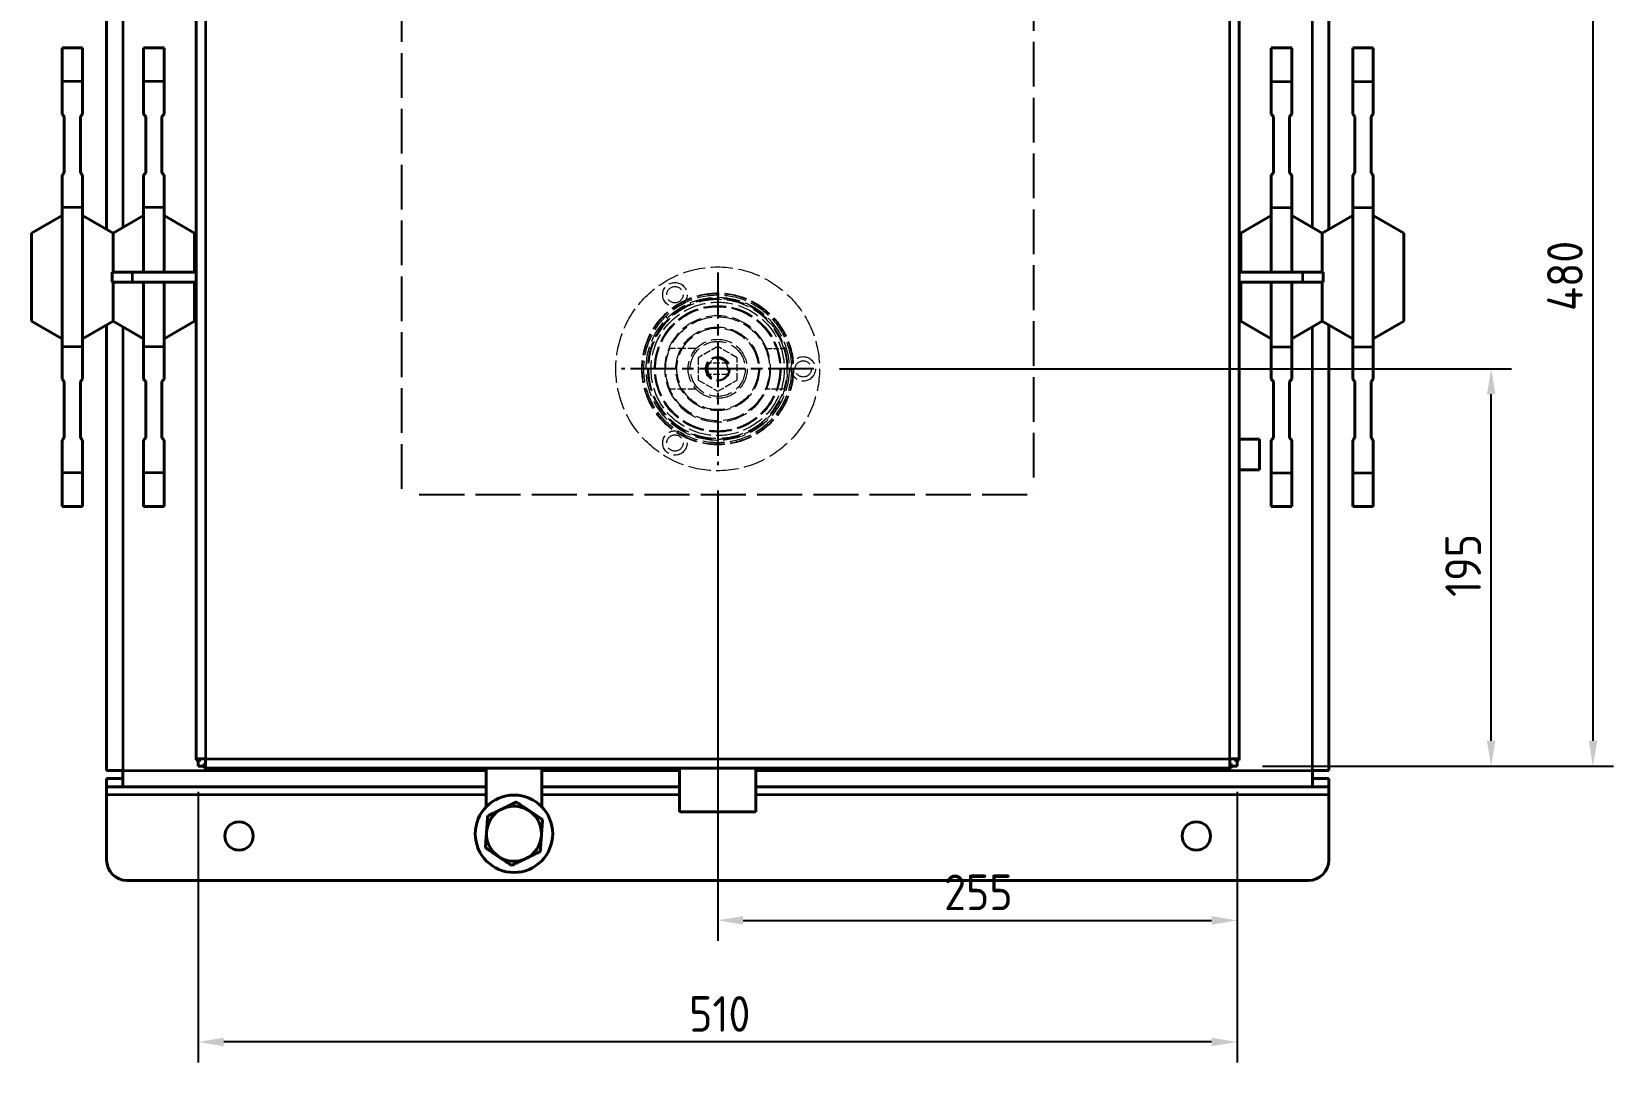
# Model space of a CAD drawing. Header units: millimetres. Extents: x 0 to 4205, y 0 to 2970.
# Drawn here: x 505 to 1281, y 2092 to 2597 of the extents above; entities that cross this region are included whole.
import ezdxf

# ---------------------------------------------------------------- set-up
doc = ezdxf.new("R2010")
doc.units = ezdxf.units.MM
doc.header["$LTSCALE"] = 5
doc.linetypes.add('CHAIN', pattern=[0.3543, 0.2362, -0.0295, 0.0591, -0.0295])
doc.linetypes.add('DASHED', pattern=[0.2067, 0.1654, -0.0413])
for name, color, linetype, lineweight in [('가려진 것(ISO)', 2, 'DASHED', 18), ('가려진 좁은 것(ISO)', 2, 'DASHED', 18), ('가시적인 것(ISO)', 3, 'Continuous', 40), ('가시적인 좁은 것(ISO)', 3, 'Continuous', 35), ('스케치 형상(ISO)', 3, 'Continuous', 25), ('중심 표식(ISO)', 1, 'Continuous', 25), ('치수(ISO)', 2, 'Continuous', 25)]:
    doc.layers.add(name, color=color, linetype=linetype, lineweight=lineweight)
doc.styles.add('치수 텍스트_PSTEK_POSCO', font='isocp.shx')
doc.dimstyles.new('치수_PSTEK_POSCO', dxfattribs={"dimscale": 5, "dimtxt": 3.5, "dimasz": 2.5, "dimexe": 2, "dimexo": 2.5, "dimgap": 1, "dimtad": 1, "dimrnd": 1e-08, "dimdsep": 46, "dimtxsty": '치수 텍스트_PSTEK_POSCO', "dimcen": 0.09, "dimdle": 10, "dimclrd": 7, "dimclre": 7, "dimclrt": 2, "dimadec": 1, "dimazin": 2, "dimtfac": 1, "dimtmove": 0, "dimatfit": 3, "dimfxl": 0, "dimtolj": 1, "dimlwd": -1, "dimlwe": -1, "dimarcsym": 0})

# ---------------------------------------------------------------- blocks, each defined once
blk = doc.blocks.new('*D40')
at = {"layer": 'Defpoints', "color": 0}
for p in [(841.59, 2384.57), (1096.59, 2236.82), (1096.59, 2161.23)]:
    blk.add_point(p, dxfattribs=at)
at = {"layer": '치수(ISO)', "color": 7}
for p, q in [((841.59, 2372.07), (841.59, 2151.23)), ((1096.59, 2224.32), (1096.59, 2151.23)), ((854.09, 2161.23), (1084.09, 2161.23))]:
    blk.add_line(p, q, dxfattribs=at)
for points in [[(854.09, 2163.31), (854.09, 2159.14), (841.59, 2161.23)], [(1084.09, 2163.31), (1084.09, 2159.14), (1096.59, 2161.23)]]:
    blk.add_solid(points, dxfattribs=at)
at = {"layer": '치수(ISO)', "color": 2, "insert": (952.75, 2174.98), "char_height": 17.5, "attachment_point": 4, "style": '치수 텍스트_PSTEK_POSCO'}
blk.add_mtext('\\A1;255', dxfattribs=at)
blk = doc.blocks.new('*D41')
at = {"layer": 'Defpoints', "color": 0}
for p in [(888.84, 2431.82), (1221.33, 2431.82), (1096.59, 2236.82)]:
    blk.add_point(p, dxfattribs=at)
at = {"layer": '치수(ISO)', "color": 7}
for p, q in [((901.34, 2431.82), (1231.33, 2431.82)), ((1221.33, 2249.32), (1221.33, 2419.32)), ((1109.09, 2236.82), (1231.33, 2236.82))]:
    blk.add_line(p, q, dxfattribs=at)
for points in [[(1219.24, 2419.32), (1223.41, 2419.32), (1221.33, 2431.82)], [(1219.24, 2249.32), (1223.41, 2249.32), (1221.33, 2236.82)]]:
    blk.add_solid(points, dxfattribs=at)
at = {"layer": '치수(ISO)', "color": 2, "insert": (1207.58, 2319.92), "char_height": 17.5, "attachment_point": 4, "rotation": 90, "style": '치수 텍스트_PSTEK_POSCO'}
blk.add_mtext('\\A1;195', dxfattribs=at)
blk = doc.blocks.new('*D45')
at = {"layer": 'Defpoints', "color": 0}
for p in [(586.59, 2236.82), (1096.59, 2236.82), (586.59, 2101.56)]:
    blk.add_point(p, dxfattribs=at)
at = {"layer": '치수(ISO)', "color": 7}
for p, q in [((586.59, 2224.32), (586.59, 2091.56)), ((1096.59, 2224.32), (1096.59, 2091.56)), ((1084.09, 2101.56), (599.09, 2101.56))]:
    blk.add_line(p, q, dxfattribs=at)
for points in [[(599.09, 2103.64), (599.09, 2099.47), (586.59, 2101.56)], [(1084.09, 2103.64), (1084.09, 2099.47), (1096.59, 2101.56)]]:
    blk.add_solid(points, dxfattribs=at)
at = {"layer": '치수(ISO)', "color": 2, "insert": (827.58, 2115.31), "char_height": 17.5, "attachment_point": 4, "style": '치수 텍스트_PSTEK_POSCO'}
blk.add_mtext('\\A1;510', dxfattribs=at)
blk = doc.blocks.new('*D46')
at = {"layer": 'Defpoints', "color": 0}
for p in [(1096.59, 2716.82), (1096.59, 2236.82), (1271.31, 2236.82)]:
    blk.add_point(p, dxfattribs=at)
at = {"layer": '치수(ISO)', "color": 7}
for p, q in [((1109.09, 2716.82), (1281.31, 2716.82)), ((1271.31, 2704.32), (1271.31, 2249.32)), ((1109.09, 2236.82), (1281.31, 2236.82))]:
    blk.add_line(p, q, dxfattribs=at)
for points in [[(1269.23, 2704.32), (1273.4, 2704.32), (1271.31, 2716.82)], [(1269.23, 2249.32), (1273.4, 2249.32), (1271.31, 2236.82)]]:
    blk.add_solid(points, dxfattribs=at)
at = {"layer": '치수(ISO)', "color": 2, "insert": (1257.56, 2460.18), "char_height": 17.5, "attachment_point": 4, "rotation": 90, "style": '치수 텍스트_PSTEK_POSCO'}
blk.add_mtext('\\A1;480', dxfattribs=at)

msp = doc.modelspace()

# ---------------------------------------------------------------- linework, layer by layer
at = {"layer": '가려진 것(ISO)', "ltscale": 4.935886}
for p, q in [((831.088, 2441.816), (818.131, 2441.816)), ((831.088, 2421.816), (818.131, 2421.816))]:
    msp.add_line(p, q, dxfattribs=at)
at = {"layer": '가려진 것(ISO)', "ltscale": 4.178673}
for p, q in [((841.588, 2442.786), (832.088, 2437.301)), ((851.088, 2437.301), (841.588, 2442.786)), ((832.088, 2437.301), (832.088, 2426.331)), ((851.088, 2426.331), (851.088, 2437.301)), ((832.088, 2426.331), (841.588, 2420.846)), ((841.588, 2420.846), (851.088, 2426.331))]:
    msp.add_line(p, q, dxfattribs=at)
at = {"layer": '가려진 것(ISO)', "ltscale": 3.236419}
for p, q in [((865.588, 2441.816), (874.084, 2441.816)), ((874.084, 2421.816), (865.588, 2421.816))]:
    msp.add_line(p, q, dxfattribs=at)
at = {"layer": '가려진 것(ISO)', "ltscale": 4.062757}
for p, q in [((846.921, 2434.566), (836.256, 2434.566)), ((846.921, 2429.066), (836.256, 2429.066))]:
    msp.add_line(p, q, dxfattribs=at)
at = {"layer": '가려진 것(ISO)', "ltscale": 13.216351}
msp.add_circle((841.588, 2431.816), 50, dxfattribs=at)
at = {"layer": '가려진 것(ISO)', "ltscale": 12.159042}
for centre, radius in [((820.588, 2468.189), 6), ((820.588, 2468.189), 4), ((841.588, 2431.816), 6), ((883.588, 2431.816), 6), ((883.588, 2431.816), 4), ((820.588, 2395.443), 6), ((820.588, 2395.443), 4)]:
    msp.add_circle(centre, radius, dxfattribs=at)
at = {"layer": '가려진 것(ISO)', "ltscale": 13.321304}
msp.add_circle((841.588, 2431.816), 37.25, dxfattribs=at)
at = {"layer": '가려진 것(ISO)', "ltscale": 13.231899}
msp.add_circle((841.588, 2431.816), 37, dxfattribs=at)
at = {"layer": '가려진 것(ISO)', "ltscale": 12.966317}
msp.add_circle((841.588, 2431.816), 36.257, dxfattribs=at)
at = {"layer": '가려진 것(ISO)', "ltscale": 13.264874}
msp.add_circle((841.588, 2431.816), 32.728, dxfattribs=at)
at = {"layer": '가려진 것(ISO)', "ltscale": 13.461798}
msp.add_circle((841.588, 2431.816), 31, dxfattribs=at)
at = {"layer": '가려진 것(ISO)', "ltscale": 13.244672}
msp.add_circle((841.588, 2431.816), 30.5, dxfattribs=at)
at = {"layer": '가려진 것(ISO)', "ltscale": 12.918983}
msp.add_circle((841.588, 2431.816), 25.5, dxfattribs=at)
at = {"layer": '가려진 것(ISO)', "ltscale": 12.463018}
msp.add_circle((841.588, 2431.816), 20.5, dxfattribs=at)
at = {"layer": '가려진 것(ISO)', "ltscale": 13.510047}
msp.add_circle((841.588, 2431.816), 20, dxfattribs=at)
at = {"layer": '가려진 것(ISO)', "ltscale": 12.593294}
msp.add_circle((841.588, 2431.816), 14.5, dxfattribs=at)
at = {"layer": '가려진 것(ISO)', "ltscale": 13.678923}
msp.add_circle((841.588, 2431.816), 13.5, dxfattribs=at)
at = {"layer": '가려진 것(ISO)', "ltscale": 11.145789}
msp.add_circle((841.588, 2431.816), 5.5, dxfattribs=at)
at = {"layer": '가려진 것(ISO)', "ltscale": 13.361539}
msp.add_arc((841.588, 2431.816), 34, 17.104635, 342.895365, dxfattribs=at)
at = {"layer": '가려진 것(ISO)', "ltscale": 12.563987}
msp.add_arc((841.588, 2431.816), 26, 22.619865, 337.380135, dxfattribs=at)
at = {"layer": '가려진 것(ISO)', "ltscale": 11.285111}
msp.add_arc((841.588, 2431.816), 4.95, 350, 260, dxfattribs=at)
at = {"layer": '가려진 것(ISO)', "ltscale": 15.347257}
msp.add_open_spline([(865.588, 2421.816), (865.633, 2421.919), (865.7, 2422.073), (866.089, 2423.097), (866.359, 2423.864), (866.857, 2425.625), (867.118, 2426.741), (867.486, 2429.201), (867.588, 2430.547), (867.588, 2433.086), (867.486, 2434.431), (867.118, 2436.891), (866.857, 2438.007), (866.359, 2439.768), (866.089, 2440.535), (865.7, 2441.559), (865.633, 2441.713), (865.588, 2441.816)], degree=3, knots=[-3.0478635, -3.0478635, -3.0478635, -3.0478635, -2.6667178, -2.6667178, -2.2855722, -2.2855722, -1.904752, -1.904752, -1.5239317, -1.5239317, -1.1431115, -1.1431115, -0.7622913, -0.7622913, -0.3811457, -0.3811457, 0, 0, 0, 0], dxfattribs=at)
at = {"layer": '가려진 것(ISO)', "ltscale": 15.282051}
msp.add_open_spline([(874.084, 2441.816), (874.117, 2441.714), (874.166, 2441.562), (874.454, 2440.539), (874.657, 2439.771), (875.033, 2438.004), (875.231, 2436.884), (875.511, 2434.422), (875.588, 2433.08), (875.588, 2430.553), (875.511, 2429.21), (875.231, 2426.748), (875.033, 2425.629), (874.657, 2423.861), (874.454, 2423.093), (874.166, 2422.07), (874.117, 2421.918), (874.084, 2421.816)], degree=3, knots=[0, 0, 0, 0, 0.3791699, 0.3791699, 0.7583399, 0.7583399, 1.1374058, 1.1374058, 1.5164718, 1.5164718, 1.8955377, 1.8955377, 2.2746037, 2.2746037, 2.6537736, 2.6537736, 3.0329435, 3.0329435, 3.0329435, 3.0329435], dxfattribs=at)
at = {"layer": '가려진 좁은 것(ISO)', "ltscale": 1.371466}
for p, q in [((815.93, 2457.433), (817.202, 2456.162)), ((805.331, 2431.787), (807.129, 2431.788))]:
    msp.add_line(p, q, dxfattribs=at)
at = {"layer": '가려진 좁은 것(ISO)', "ltscale": 13.34145}
msp.add_circle((841.588, 2431.816), 35.112, dxfattribs=at)
at = {"layer": '가려진 좁은 것(ISO)', "ltscale": 13.093262}
msp.add_open_spline([(807.129, 2431.788), (807.127, 2434.327), (807.407, 2436.873), (808.459, 2441.557), (809.166, 2443.697), (811.379, 2448.711), (813.144, 2451.542), (816.034, 2454.963), (816.851, 2455.834), (819.309, 2458.197), (821.076, 2459.596), (824.852, 2462.021), (826.858, 2463.047), (831.47, 2464.869), (834.165, 2465.579), (838.609, 2466.189), (840.332, 2466.294), (843.567, 2466.252), (845.101, 2466.13), (848.147, 2465.68), (849.658, 2465.352), (854.138, 2464.06), (856.993, 2462.798), (861.122, 2460.256), (862.523, 2459.241), (865.885, 2456.398), (867.717, 2454.442), (870.295, 2450.949), (871.18, 2449.549), (872.517, 2447.054), (873.021, 2445.985), (874.311, 2442.842), (874.962, 2440.685), (875.83, 2436.282), (876.047, 2434.038), (876.047, 2431.816), (876.047, 2429.283), (875.764, 2426.735), (875.009, 2423.373), (874.773, 2422.488), (873.575, 2418.623), (872.245, 2415.769), (869.732, 2411.878), (868.844, 2410.681), (866.927, 2408.416), (865.897, 2407.348), (863.528, 2405.188), (862.148, 2404.107), (858.415, 2401.621), (855.951, 2400.376), (851.318, 2398.685), (849.136, 2398.119), (844.703, 2397.425), (842.453, 2397.297), (839.058, 2397.43), (837.88, 2397.537), (835.078, 2397.938), (833.459, 2398.289), (829.295, 2399.513), (826.829, 2400.563), (823.005, 2402.746), (821.572, 2403.714), (817.768, 2406.721), (815.604, 2408.969), (812.854, 2412.735), (812.027, 2414.042), (810.56, 2416.749), (809.919, 2418.148), (808.77, 2421.172), (808.278, 2422.827), (807.394, 2426.904), (807.131, 2429.357), (807.129, 2431.788)], degree=3, knots=[-30.9218623, -30.9218623, -30.9218623, -30.9218623, -30.194033, -30.194033, -29.5554002, -29.5554002, -28.6192303, -28.6192303, -28.2781394, -28.2781394, -27.6395115, -27.6395115, -27.0008787, -27.0008787, -26.2146913, -26.2146913, -25.7236179, -25.7236179, -25.2850198, -25.2850198, -24.8464169, -24.8464169, -23.955972, -23.955972, -23.4655821, -23.4655821, -22.6992237, -22.6992237, -22.2293463, -22.2293463, -21.8918356, -21.8918356, -21.2532076, -21.2532076, -20.6145749, -20.6145749, -20.6145749, -19.8867432, -19.8867432, -19.6243541, -19.6243541, -18.7272218, -18.7272218, -18.3044339, -18.3044339, -17.8816507, -17.8816507, -17.3830676, -17.3830676, -16.6043899, -16.6043899, -15.9657571, -15.9657571, -15.3271292, -15.3271292, -14.9894798, -14.9894798, -14.5196717, -14.5196717, -13.7532952, -13.7532952, -13.262949, -13.262949, -12.3725274, -12.3725274, -11.9339347, -11.9339347, -11.4953469, -11.4953469, -11.0042866, -11.0042866, -10.3072874, -10.3072874, -10.3072874, -10.3072874], dxfattribs=at)
at = {"layer": '가시적인 것(ISO)'}
for p, q in [((541.588, 2500.253), (541.588, 2718.816)), ((1141.588, 2718.816), (1141.588, 2500.253)), ((585.588, 2240.416), (585.588, 2713.216)), ((1097.588, 2713.216), (1097.588, 2240.416)), ((519.788, 2589.316), (519.788, 2572.867)), ((529.788, 2589.316), (519.788, 2589.316)), ((529.788, 2572.867), (529.788, 2589.316)), ((559.788, 2589.316), (559.788, 2572.867)), ((569.788, 2589.316), (559.788, 2589.316)), ((569.788, 2572.867), (569.788, 2589.316)), ((1113.388, 2589.316), (1113.388, 2572.867)), ((1113.388, 2589.316), (1123.388, 2589.316)), ((1123.388, 2572.867), (1123.388, 2589.316)), ((1153.388, 2589.316), (1153.388, 2572.867)), ((1153.388, 2589.316), (1163.388, 2589.316)), ((1163.388, 2572.867), (1163.388, 2589.316)), ((519.788, 2556.816), (519.788, 2572.867)), ((529.788, 2572.867), (529.788, 2556.816)), ((559.788, 2556.816), (559.788, 2572.867)), ((569.788, 2572.867), (569.788, 2556.816)), ((1113.388, 2556.816), (1113.388, 2572.867)), ((1123.388, 2572.867), (1123.388, 2556.816)), ((1153.388, 2556.816), (1153.388, 2572.867)), ((1163.388, 2572.867), (1163.388, 2556.816)), ((519.788, 2556.816), (520.788, 2555.624)), ((520.788, 2555.624), (520.788, 2528.008)), ((528.788, 2555.624), (529.788, 2556.816)), ((528.788, 2528.008), (528.788, 2555.624)), ((559.788, 2556.816), (560.788, 2555.624)), ((560.788, 2555.624), (560.788, 2528.008)), ((568.788, 2555.624), (569.788, 2556.816)), ((568.788, 2528.008), (568.788, 2555.624)), ((1113.388, 2556.816), (1114.388, 2555.624)), ((1114.388, 2555.624), (1114.388, 2528.008)), ((1122.388, 2555.624), (1123.388, 2556.816)), ((1122.388, 2528.008), (1122.388, 2555.624)), ((1153.388, 2556.816), (1154.388, 2555.624)), ((1154.388, 2555.624), (1154.388, 2528.008)), ((1162.388, 2555.624), (1163.388, 2556.816)), ((1162.388, 2528.008), (1162.388, 2555.624)), ((520.788, 2528.008), (519.788, 2526.816)), ((519.788, 2511.018), (519.788, 2526.816)), ((529.788, 2526.816), (528.788, 2528.008)), ((529.788, 2526.816), (529.788, 2511.018)), ((560.788, 2528.008), (559.788, 2526.816)), ((559.788, 2511.018), (559.788, 2526.816)), ((569.788, 2526.816), (568.788, 2528.008)), ((569.788, 2526.816), (569.788, 2511.018)), ((1114.388, 2528.008), (1113.388, 2526.816)), ((1113.388, 2511.018), (1113.388, 2526.816)), ((1123.388, 2526.816), (1122.388, 2528.008)), ((1123.388, 2526.816), (1123.388, 2511.018)), ((1154.388, 2528.008), (1153.388, 2526.816)), ((1153.388, 2511.018), (1153.388, 2526.816)), ((1163.388, 2526.816), (1162.388, 2528.008)), ((1163.388, 2526.816), (1163.388, 2511.018)), ((519.788, 2511.018), (519.788, 2442.614)), ((529.788, 2442.614), (529.788, 2511.018)), ((559.788, 2511.018), (559.788, 2479.316)), ((569.788, 2479.316), (569.788, 2511.018)), ((1113.388, 2511.018), (1113.388, 2479.316)), ((1123.388, 2479.316), (1123.388, 2511.018)), ((1153.388, 2511.018), (1153.388, 2442.614)), ((1163.388, 2442.614), (1163.388, 2511.018)), ((504.788, 2498.406), (519.788, 2507.066)), ((544.788, 2498.406), (529.788, 2507.066)), ((544.788, 2498.406), (559.788, 2507.066)), ((584.788, 2498.406), (569.788, 2507.066)), ((1098.388, 2498.406), (1113.388, 2507.066)), ((1138.388, 2498.406), (1123.388, 2507.066)), ((1138.388, 2498.406), (1153.388, 2507.066)), ((1178.388, 2498.406), (1163.388, 2507.066)), ((504.788, 2498.406), (504.788, 2455.226)), ((544.788, 2498.406), (544.788, 2479.316)), ((584.788, 2498.406), (585.588, 2498.868)), ((584.788, 2498.406), (584.788, 2479.316)), ((1098.388, 2498.406), (1097.588, 2498.868)), ((1098.388, 2479.316), (1098.388, 2498.406)), ((1138.388, 2479.316), (1138.388, 2498.406)), ((1178.388, 2455.226), (1178.388, 2498.406)), ((544.288, 2479.316), (554.288, 2479.316)), ((544.288, 2474.316), (544.288, 2479.316)), ((585.588, 2479.316), (554.288, 2479.316)), ((1097.588, 2479.316), (1128.888, 2479.316)), ((1138.888, 2479.316), (1128.888, 2479.316)), ((1138.888, 2474.316), (1138.888, 2479.316)), ((554.288, 2474.316), (544.288, 2474.316)), ((544.788, 2474.316), (544.788, 2455.226)), ((554.288, 2474.316), (585.588, 2474.316)), ((559.788, 2474.316), (559.788, 2442.614)), ((569.788, 2442.614), (569.788, 2474.316)), ((584.788, 2474.316), (584.788, 2455.226)), ((1128.888, 2474.316), (1097.588, 2474.316)), ((1098.388, 2455.226), (1098.388, 2474.316)), ((1113.388, 2474.316), (1113.388, 2442.614)), ((1123.388, 2442.614), (1123.388, 2474.316)), ((1128.888, 2474.316), (1138.888, 2474.316)), ((1138.388, 2455.226), (1138.388, 2474.316)), ((504.788, 2455.226), (519.788, 2446.566)), ((544.788, 2455.226), (529.788, 2446.566)), ((544.788, 2455.226), (559.788, 2446.566)), ((584.788, 2455.226), (569.788, 2446.566)), ((584.788, 2455.226), (585.588, 2454.764)), ((1098.388, 2455.226), (1097.588, 2454.764)), ((1098.388, 2455.226), (1113.388, 2446.566)), ((1138.388, 2455.226), (1123.388, 2446.566)), ((1138.388, 2455.226), (1153.388, 2446.566)), ((1178.388, 2455.226), (1163.388, 2446.566)), ((541.588, 2234.816), (541.588, 2453.379)), ((1141.588, 2453.379), (1141.588, 2234.816)), ((519.788, 2426.816), (519.788, 2442.614)), ((529.788, 2442.614), (529.788, 2426.816)), ((559.788, 2426.816), (559.788, 2442.614)), ((569.788, 2442.614), (569.788, 2426.816)), ((1113.388, 2426.816), (1113.388, 2442.614)), ((1123.388, 2442.614), (1123.388, 2426.816)), ((1153.388, 2426.816), (1153.388, 2442.614)), ((1163.388, 2442.614), (1163.388, 2426.816)), ((519.788, 2426.816), (520.788, 2425.624)), ((520.788, 2425.624), (520.788, 2398.008)), ((528.788, 2425.624), (529.788, 2426.816)), ((528.788, 2398.008), (528.788, 2425.624)), ((559.788, 2426.816), (560.788, 2425.624)), ((560.788, 2425.624), (560.788, 2398.008)), ((568.788, 2425.624), (569.788, 2426.816)), ((568.788, 2398.008), (568.788, 2425.624)), ((1113.388, 2426.816), (1114.388, 2425.624)), ((1114.388, 2425.624), (1114.388, 2398.008)), ((1122.388, 2425.624), (1123.388, 2426.816)), ((1122.388, 2398.008), (1122.388, 2425.624)), ((1153.388, 2426.816), (1154.388, 2425.624)), ((1154.388, 2425.624), (1154.388, 2398.008)), ((1162.388, 2425.624), (1163.388, 2426.816)), ((1162.388, 2398.008), (1162.388, 2425.624)), ((520.788, 2398.008), (519.788, 2396.816)), ((519.788, 2380.766), (519.788, 2396.816)), ((529.788, 2396.816), (528.788, 2398.008)), ((529.788, 2396.816), (529.788, 2380.766)), ((560.788, 2398.008), (559.788, 2396.816)), ((559.788, 2380.766), (559.788, 2396.816)), ((569.788, 2396.816), (568.788, 2398.008)), ((569.788, 2396.816), (569.788, 2380.766)), ((1097.588, 2397.316), (1107.588, 2397.316)), ((1107.588, 2382.316), (1107.588, 2397.316)), ((1114.388, 2398.008), (1113.388, 2396.816)), ((1113.388, 2380.766), (1113.388, 2396.816)), ((1123.388, 2396.816), (1122.388, 2398.008)), ((1123.388, 2396.816), (1123.388, 2380.766)), ((1154.388, 2398.008), (1153.388, 2396.816)), ((1153.388, 2380.766), (1153.388, 2396.816)), ((1163.388, 2396.816), (1162.388, 2398.008)), ((1163.388, 2396.816), (1163.388, 2380.766)), ((519.788, 2380.766), (519.788, 2364.316)), ((529.788, 2364.316), (529.788, 2380.766)), ((559.788, 2380.766), (559.788, 2364.316)), ((569.788, 2364.316), (569.788, 2380.766)), ((1097.588, 2382.316), (1107.588, 2382.316)), ((1113.388, 2380.766), (1113.388, 2364.316)), ((1123.388, 2364.316), (1123.388, 2380.766)), ((1153.388, 2380.766), (1153.388, 2364.316)), ((1163.388, 2364.316), (1163.388, 2380.766)), ((529.788, 2364.316), (519.788, 2364.316)), ((569.788, 2364.316), (559.788, 2364.316)), ((1113.388, 2364.316), (1123.388, 2364.316)), ((1153.388, 2364.316), (1163.388, 2364.316)), ((585.588, 2240.416), (590.188, 2240.416)), ((585.588, 2240.416), (585.588, 2239.742)), ((587.888, 2239.742), (585.588, 2239.742)), ((586.588, 2236.816), (586.588, 2239.742)), ((589.515, 2236.816), (586.588, 2236.816)), ((587.888, 2240.416), (587.888, 2239.742)), ((590.188, 2238.116), (589.515, 2238.116)), ((589.515, 2238.116), (589.515, 2235.816)), ((589.588, 2239.816), (589.588, 2240.416)), ((590.188, 2239.816), (589.588, 2239.816)), ((590.188, 2240.416), (590.188, 2235.816)), ((1092.988, 2240.416), (1097.588, 2240.416)), ((1092.988, 2235.816), (1092.988, 2240.416)), ((1093.588, 2239.816), (1092.988, 2239.816)), ((1092.988, 2238.116), (1093.662, 2238.116)), ((1093.588, 2240.416), (1093.588, 2239.816)), ((1093.662, 2238.116), (1093.662, 2235.816)), ((1096.588, 2236.816), (1093.662, 2236.816)), ((1095.288, 2240.416), (1095.288, 2239.742)), ((1095.288, 2239.742), (1097.588, 2239.742)), ((1096.588, 2239.742), (1096.588, 2236.816)), ((1097.588, 2239.742), (1097.588, 2240.416)), ((541.588, 2234.816), (549.588, 2234.816)), ((541.588, 2226.816), (541.588, 2230.816)), ((541.588, 2230.816), (549.588, 2230.816)), ((549.588, 2226.816), (549.588, 2234.816)), ((589.515, 2235.816), (590.188, 2235.816)), ((1092.988, 2235.816), (590.188, 2235.816)), ((727.988, 2235.816), (727.988, 2216.984)), ((755.188, 2216.984), (755.188, 2235.816)), ((822.838, 2235.816), (822.838, 2214.516)), ((860.338, 2235.816), (860.338, 2214.516)), ((1092.988, 2235.816), (1093.662, 2235.816)), ((1133.588, 2234.816), (1141.588, 2234.816)), ((1133.588, 2234.816), (1133.588, 2226.816)), ((1133.588, 2230.816), (1141.588, 2230.816)), ((1141.588, 2230.816), (1141.588, 2226.816)), ((541.588, 2222.816), (541.588, 2226.816)), ((549.588, 2226.816), (541.588, 2226.816)), ((541.588, 2190.816), (541.588, 2222.816)), ((727.988, 2226.816), (549.588, 2226.816)), ((822.838, 2226.816), (755.188, 2226.816)), ((1133.588, 2226.816), (860.338, 2226.816)), ((1141.588, 2226.816), (1133.588, 2226.816)), ((1141.588, 2222.816), (1141.588, 2226.816)), ((1141.588, 2190.816), (1141.588, 2222.816)), ((822.838, 2214.516), (860.338, 2214.516)), ((551.588, 2180.816), (1131.588, 2180.816))]:
    msp.add_line(p, q, dxfattribs=at)
for centre, radius in [((741.588, 2203.716), 19), ((606.588, 2202.616), 7), ((1076.588, 2202.616), 7)]:
    msp.add_circle(centre, radius, dxfattribs=at)
for centre, radius, start, end in [((741.588, 2203.716), 13.5, 115.912277, 175.912277), ((741.588, 2203.716), 13.5, 55.912277, 115.912277), ((741.588, 2203.716), 13.5, 355.912277, 55.912277), ((741.588, 2203.716), 13.5, 175.912277, 235.912277), ((741.588, 2203.716), 13.5, 295.912277, 355.912277), ((551.588, 2190.816), 10, 180, 270), ((741.588, 2203.716), 13.5, 235.912277, 295.912277), ((1131.588, 2190.816), 10, 270, 0)]:
    msp.add_arc(centre, radius, start, end, dxfattribs=at)
for points, weights in [([(735.689, 2215.859), (732.435, 2214.278), (728.678, 2212.453)], [1, 1.08870427445, 1.10017793758]), ([(742.699, 2219.265), (738.942, 2217.44), (735.689, 2215.859)], [1.10017793758, 1.08870427445, 1]), ([(749.154, 2214.897), (746.159, 2216.924), (742.699, 2219.265)], [1, 1.08870427445, 1.10017793758]), ([(755.609, 2210.528), (752.15, 2212.869), (749.154, 2214.897)], [1.10017793758, 1.08870427445, 1]), ([(728.678, 2212.453), (728.38, 2208.287), (728.123, 2204.678)], [1.10017793758, 1.08870427445, 1]), ([(755.054, 2202.754), (755.312, 2206.362), (755.609, 2210.528)], [1, 1.08870427445, 1.10017793758]), ([(728.123, 2204.678), (727.865, 2201.07), (727.567, 2196.904)], [1, 1.08870427445, 1.10017793758]), ([(754.498, 2194.979), (754.796, 2199.146), (755.054, 2202.754)], [1.10017793758, 1.08870427445, 1]), ([(727.567, 2196.904), (731.026, 2194.563), (734.022, 2192.536)], [1.10017793758, 1.08870427445, 1]), ([(734.022, 2192.536), (737.018, 2190.508), (740.477, 2188.167)], [1, 1.08870427445, 1.10017793758]), ([(740.477, 2188.167), (744.234, 2189.993), (747.488, 2191.573)], [1.10017793758, 1.08870427445, 1]), ([(747.488, 2191.573), (750.741, 2193.154), (754.498, 2194.979)], [1, 1.08870427445, 1.10017793758])]:
    msp.add_rational_spline(points, weights, degree=2, dxfattribs=at)
at = {"layer": '가시적인 좁은 것(ISO)'}
for p, q in [((549.588, 2718.816), (549.588, 2501.177)), ((1133.588, 2501.177), (1133.588, 2718.816)), ((590.188, 2713.216), (590.188, 2240.416)), ((1092.988, 2240.416), (1092.988, 2713.216)), ((529.788, 2572.867), (519.788, 2572.867)), ((569.788, 2572.867), (559.788, 2572.867)), ((1113.388, 2572.867), (1123.388, 2572.867)), ((1153.388, 2572.867), (1163.388, 2572.867)), ((529.788, 2511.018), (519.788, 2511.018)), ((569.788, 2511.018), (559.788, 2511.018)), ((1113.388, 2511.018), (1123.388, 2511.018)), ((1153.388, 2511.018), (1163.388, 2511.018)), ((554.288, 2474.316), (554.288, 2479.316)), ((1128.888, 2474.316), (1128.888, 2479.316)), ((549.588, 2452.455), (549.588, 2234.816)), ((1133.588, 2234.816), (1133.588, 2452.455)), ((529.788, 2442.614), (519.788, 2442.614)), ((569.788, 2442.614), (559.788, 2442.614)), ((1113.388, 2442.614), (1123.388, 2442.614)), ((1153.388, 2442.614), (1163.388, 2442.614)), ((529.788, 2380.766), (519.788, 2380.766)), ((569.788, 2380.766), (559.788, 2380.766)), ((1113.388, 2380.766), (1123.388, 2380.766)), ((1153.388, 2380.766), (1163.388, 2380.766)), ((590.188, 2240.416), (1092.988, 2240.416)), ((549.588, 2234.816), (727.988, 2234.816)), ((755.188, 2234.816), (822.838, 2234.816)), ((860.338, 2234.816), (1133.588, 2234.816)), ((727.988, 2222.816), (541.588, 2222.816)), ((822.838, 2222.816), (755.188, 2222.816)), ((1141.588, 2222.816), (860.338, 2222.816))]:
    msp.add_line(p, q, dxfattribs=at)
at = {"layer": '스케치 형상(ISO)', "color": 2, "linetype": 'DASHED', "ltscale": 26.511852}
for p, q in [((686.588, 2373.019), (686.588, 2647.019)), ((996.588, 2647.019), (996.588, 2373.019))]:
    msp.add_line(p, q, dxfattribs=at)
at = {"layer": '스케치 형상(ISO)', "color": 2, "linetype": 'DASHED', "ltscale": 26.740555}
msp.add_line((993.588, 2370.019), (689.588, 2370.019), dxfattribs=at)
at = {"layer": '중심 표식(ISO)', "linetype": 'CHAIN', "ltscale": 19.051651}
for p, q in [((841.588, 2479.066), (841.588, 2384.566)), ((888.838, 2431.816), (794.338, 2431.816))]:
    msp.add_line(p, q, dxfattribs=at)

# ---------------------------------------------------------------- dimensions: what is measured, and where the dimension line sits
at = {"layer": '치수(ISO)', "color": 7}
for base, p1, p2, angle, picture, middle in [((1271.315, 2236.816), (1096.588, 2716.816), (1096.588, 2236.816), 90, '*D46', (1271.315, 2476.816)), ((1221.327, 2431.816), (1096.588, 2236.816), (888.838, 2431.816), 90, '*D41', (1221.327, 2334.316)), ((1096.588, 2161.225), (841.588, 2384.566), (1096.588, 2236.816), 180, '*D40', (969.088, 2161.225)), ((586.588, 2101.555), (1096.588, 2236.816), (586.588, 2236.816), 180, '*D45', (841.588, 2101.555))]:
    dim = msp.add_linear_dim(base=base, p1=p1, p2=p2, angle=angle, dimstyle='치수_PSTEK_POSCO', override={"dimdec": 2, "dimtp": 0, "dimtm": 0, "dimtdec": 2, "dimtofl": 0, "dimatfit": 1}, dxfattribs=at)
    dim.commit()
    dim.dimension.update_dxf_attribs({"geometry": picture, "text_midpoint": middle, "dimtype": 160})

doc.saveas('drawing.dxf')
